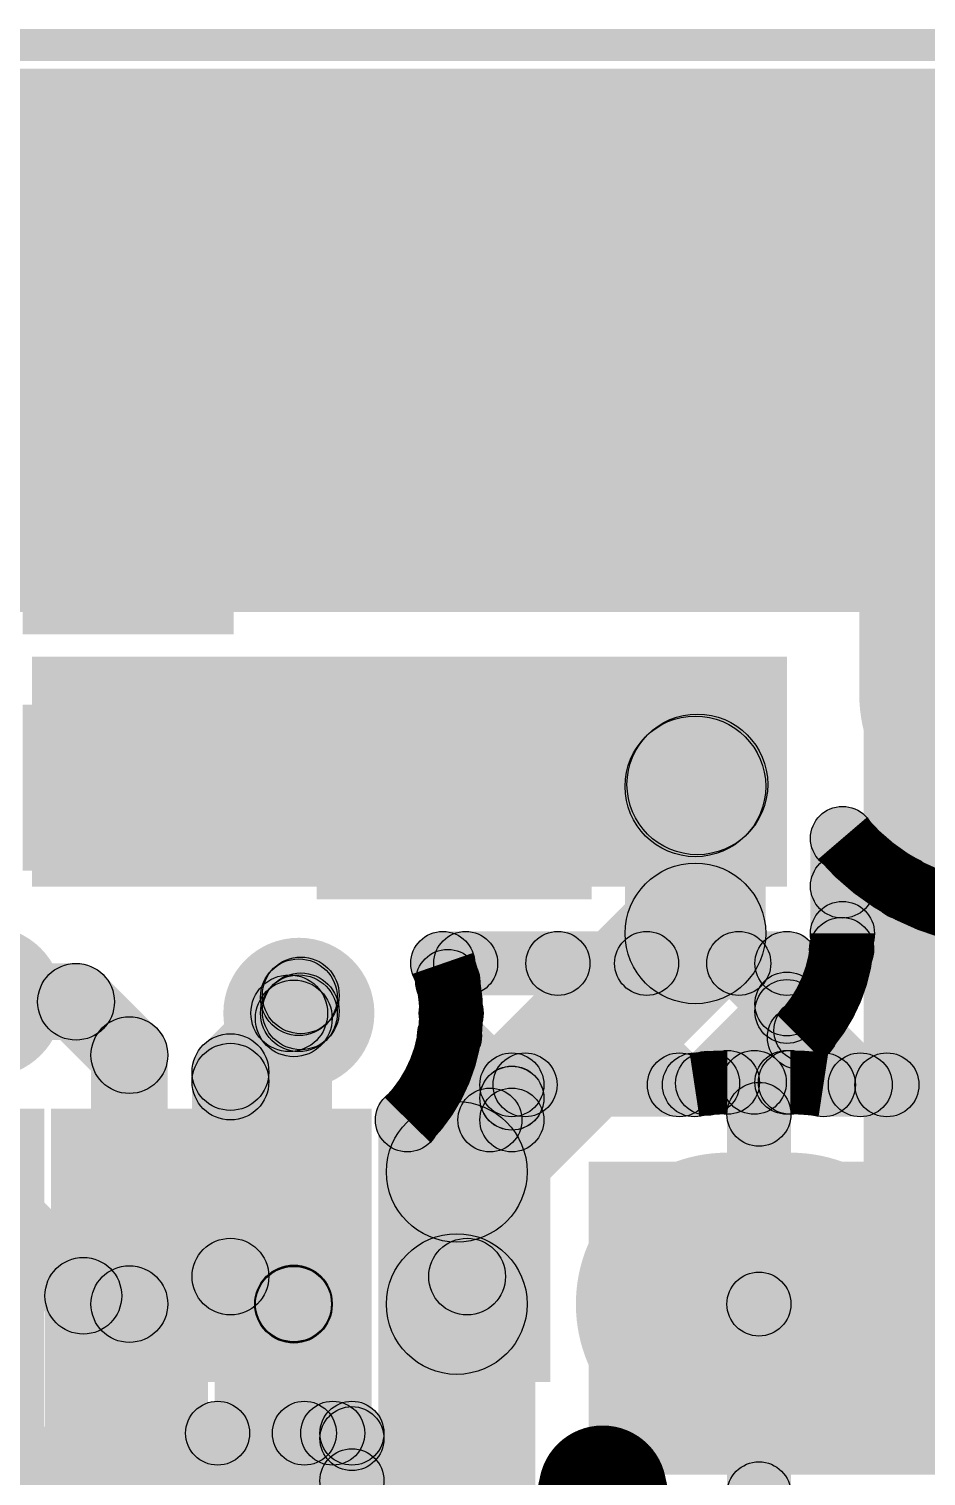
# Model space of a CAD drawing. Header units: millimetres. Extents: x -0.08 to 3.07, y -0.08 to 2.73.
# Drawn here: x 0.4375 to 0.5778, y 2.3368 to 2.5632 of the extents above; entities that cross this region are included whole.
import ezdxf

# ---------------------------------------------------------------- set-up
doc = ezdxf.new("R2010")
doc.units = ezdxf.units.MM
doc.header["$MEASUREMENT"] = 0
for name, color, linetype in [('BottomLayer', 5, 'Continuous'), ('BottomPaste', 16, 'Continuous'), ('BottomSolder', 6, 'Continuous'), ('PadHoleLayer', 156, 'Continuous'), ('TopLayer', 1, 'Continuous'), ('TopOverlay', 2, 'Continuous'), ('TopPaste', 8, 'Continuous'), ('TopSolder', 216, 'Continuous'), ('ViaHoleLayer', 16, 'Continuous')]:
    doc.layers.add(name, color=color, linetype=linetype)

# ---------------------------------------------------------------- blocks, each defined once
blk = doc.blocks.new('C___0603_B_33')
at = {"layer": 'BottomLayer'}
for points in [[(-0.045, -0.0175), (-0.045, 0.0175), (-0.015, 0.0175), (-0.015, -0.0175)], [(0.015, -0.0175), (0.015, 0.0175), (0.045, 0.0175), (0.045, -0.0175)]]:
    blk.add_hatch(color=5, dxfattribs=at).paths.add_polyline_path(points)
at = {"layer": 'BottomPaste'}
for points in [[(-0.045, -0.0175), (-0.045, 0.0175), (-0.015, 0.0175), (-0.015, -0.0175)], [(0.015, -0.0175), (0.015, 0.0175), (0.045, 0.0175), (0.045, -0.0175)]]:
    blk.add_hatch(color=16, dxfattribs=at).paths.add_polyline_path(points)
at = {"layer": 'BottomSolder'}
for points in [[(-0.049, -0.0215), (-0.049, 0.0215), (-0.011, 0.0215), (-0.011, -0.0215)], [(0.011, -0.0215), (0.011, 0.0215), (0.049, 0.0215), (0.049, -0.0215)]]:
    blk.add_hatch(color=6, dxfattribs=at).paths.add_polyline_path(points)
blk = doc.blocks.new('C10418_39')
at = {"layer": 'BottomLayer'}
h = blk.add_hatch(color=5, dxfattribs=at)
edge = h.paths.add_edge_path()
edge.add_arc((-0.0935, 0), 0.01969, 270, 450)
edge.add_line((-0.0935, 0.01969), (-0.10335, 0.01969))
edge.add_arc((-0.10335, 0), 0.01969, 90, 270)
edge.add_line((-0.10335, -0.01969), (-0.0935, -0.01969))
h = blk.add_hatch(color=5, dxfattribs=at)
edge = h.paths.add_edge_path()
edge.add_arc((-0.1378, -0.11713), 0.01969, 180, 360)
edge.add_line((-0.11811, -0.11713), (-0.11811, -0.09547))
edge.add_arc((-0.1378, -0.09547), 0.01969, 0, 180)
edge.add_line((-0.15748, -0.09547), (-0.15748, -0.11713))
at = {"layer": 'BottomSolder'}
h = blk.add_hatch(color=6, dxfattribs=at)
edge = h.paths.add_edge_path()
edge.add_arc((-0.0935, 0), 0.02369, 270, 450)
edge.add_line((-0.0935, 0.02369), (-0.10335, 0.02369))
edge.add_arc((-0.10335, 0), 0.02369, 90, 270)
edge.add_line((-0.10335, -0.02369), (-0.0935, -0.02369))
h = blk.add_hatch(color=6, dxfattribs=at)
edge = h.paths.add_edge_path()
edge.add_arc((-0.1378, -0.11713), 0.02369, 180, 360)
edge.add_line((-0.11411, -0.11713), (-0.11411, -0.09547))
edge.add_arc((-0.1378, -0.09547), 0.02369, 0, 180)
edge.add_line((-0.16148, -0.09547), (-0.16148, -0.11713))
at = {"layer": 'PadHoleLayer'}
h = blk.add_hatch(color=156, dxfattribs=at)
edge = h.paths.add_edge_path()
edge.add_arc((-0.09252, 0), 0.01083, 270, 450)
edge.add_line((-0.09252, 0.01083), (-0.10433, 0.01083))
edge.add_arc((-0.10433, 0), 0.01083, 90, 270)
edge.add_line((-0.10433, -0.01083), (-0.09252, -0.01083))
at = {"layer": 'TopLayer'}
for points in [[(-0.05945, 0.02657), (-0.04291, 0.02657), (-0.04291, -0.02657), (-0.05945, -0.02657)], [(-0.03386, 0.02657), (-0.01732, 0.02657), (-0.01732, -0.02657), (-0.03386, -0.02657)], [(-0.00827, 0.02657), (0.00827, 0.02657), (0.00827, -0.02657), (-0.00827, -0.02657)]]:
    blk.add_hatch(color=1, dxfattribs=at).paths.add_polyline_path(points)
h = blk.add_hatch(color=1, dxfattribs=at)
edge = h.paths.add_edge_path()
edge.add_arc((-0.0935, 0), 0.01969, 270, 450)
edge.add_line((-0.0935, 0.01969), (-0.10335, 0.01969))
edge.add_arc((-0.10335, 0), 0.01969, 90, 270)
edge.add_line((-0.10335, -0.01969), (-0.0935, -0.01969))
h = blk.add_hatch(color=1, dxfattribs=at)
edge = h.paths.add_edge_path()
edge.add_arc((-0.1378, -0.11713), 0.01969, 180, 360)
edge.add_line((-0.11811, -0.11713), (-0.11811, -0.09547))
edge.add_arc((-0.1378, -0.09547), 0.01969, 0, 180)
edge.add_line((-0.15748, -0.09547), (-0.15748, -0.11713))
at = {"layer": 'TopOverlay'}
h = blk.add_hatch(color=2, dxfattribs=at)
edge = h.paths.add_edge_path()
edge.add_arc((-0.079, 0.029), 0.005, 0, 360)
h = blk.add_hatch(color=2, dxfattribs=at)
edge = h.paths.add_edge_path()
edge.add_arc((-0.069, 0.029), 0.005, 0, 360)
blk.add_hatch(color=2, dxfattribs=at).paths.add_polyline_path([(0.14659, -0.1945), (0.14659, -0.1995), (-0.147, -0.1995), (-0.147, -0.1945)])
at = {"layer": 'TopPaste'}
for points in [[(-0.05945, 0.02657), (-0.04291, 0.02657), (-0.04291, -0.02657), (-0.05945, -0.02657)], [(-0.03386, 0.02657), (-0.01732, 0.02657), (-0.01732, -0.02657), (-0.03386, -0.02657)], [(-0.00827, 0.02657), (0.00827, 0.02657), (0.00827, -0.02657), (-0.00827, -0.02657)]]:
    blk.add_hatch(color=8, dxfattribs=at).paths.add_polyline_path(points)
at = {"layer": 'TopSolder'}
for points in [[(-0.06345, 0.03057), (-0.03891, 0.03057), (-0.03891, -0.03057), (-0.06345, -0.03057)], [(-0.03786, 0.03057), (-0.01332, 0.03057), (-0.01332, -0.03057), (-0.03786, -0.03057)], [(-0.01227, 0.03057), (0.01227, 0.03057), (0.01227, -0.03057), (-0.01227, -0.03057)], [(0.01332, 0.03057), (0.03786, 0.03057), (0.03786, -0.03057), (0.01332, -0.03057)]]:
    blk.add_hatch(color=216, dxfattribs=at).paths.add_polyline_path(points)
h = blk.add_hatch(color=216, dxfattribs=at)
edge = h.paths.add_edge_path()
edge.add_arc((-0.0935, 0), 0.02369, 270, 450)
edge.add_line((-0.0935, 0.02369), (-0.10335, 0.02369))
edge.add_arc((-0.10335, 0), 0.02369, 90, 270)
edge.add_line((-0.10335, -0.02369), (-0.0935, -0.02369))
h = blk.add_hatch(color=216, dxfattribs=at)
edge = h.paths.add_edge_path()
edge.add_arc((-0.1378, -0.11713), 0.02369, 180, 360)
edge.add_line((-0.11411, -0.11713), (-0.11411, -0.09547))
edge.add_arc((-0.1378, -0.09547), 0.02369, 0, 180)
edge.add_line((-0.16148, -0.09547), (-0.16148, -0.11713))
at = {"layer": 'TopOverlay', "const_width": 0.01}
blk.add_lwpolyline([(-0.069, 0.029, 1), (-0.079, 0.029, 1)], format="xyb", close=True, dxfattribs=at)
at = {"layer": 'TopOverlay'}
for centre in [(-0.079, 0.029), (-0.069, 0.029)]:
    blk.add_circle(centre, 0.005, dxfattribs=at)
blk = doc.blocks.new('R__0402_B_79')
at = {"layer": 'BottomLayer'}
for points in [[(-0.0095, 0.0125), (-0.0095, -0.0125), (-0.0275, -0.0125), (-0.0275, 0.0125)], [(0.0275, 0.0125), (0.0275, -0.0125), (0.0095, -0.0125), (0.0095, 0.0125)]]:
    blk.add_hatch(color=5, dxfattribs=at).paths.add_polyline_path(points)
at = {"layer": 'BottomPaste'}
for points in [[(-0.0095, 0.0125), (-0.0095, -0.0125), (-0.0275, -0.0125), (-0.0275, 0.0125)], [(0.0275, 0.0125), (0.0275, -0.0125), (0.0095, -0.0125), (0.0095, 0.0125)]]:
    blk.add_hatch(color=16, dxfattribs=at).paths.add_polyline_path(points)
at = {"layer": 'BottomSolder'}
for points in [[(-0.0055, 0.0165), (-0.0055, -0.0165), (-0.0315, -0.0165), (-0.0315, 0.0165)], [(0.0315, 0.0165), (0.0315, -0.0165), (0.0055, -0.0165), (0.0055, 0.0165)]]:
    blk.add_hatch(color=6, dxfattribs=at).paths.add_polyline_path(points)
blk = doc.blocks.new('R__0402_B_80')
at = {"layer": 'BottomLayer'}
for points in [[(-0.0095, 0.0125), (-0.0095, -0.0125), (-0.0275, -0.0125), (-0.0275, 0.0125)], [(0.0275, 0.0125), (0.0275, -0.0125), (0.0095, -0.0125), (0.0095, 0.0125)]]:
    blk.add_hatch(color=5, dxfattribs=at).paths.add_polyline_path(points)
at = {"layer": 'BottomPaste'}
for points in [[(-0.0095, 0.0125), (-0.0095, -0.0125), (-0.0275, -0.0125), (-0.0275, 0.0125)], [(0.0275, 0.0125), (0.0275, -0.0125), (0.0095, -0.0125), (0.0095, 0.0125)]]:
    blk.add_hatch(color=16, dxfattribs=at).paths.add_polyline_path(points)
at = {"layer": 'BottomSolder'}
for points in [[(-0.0055, 0.0165), (-0.0055, -0.0165), (-0.0315, -0.0165), (-0.0315, 0.0165)], [(0.0315, 0.0165), (0.0315, -0.0165), (0.0055, -0.0165), (0.0055, 0.0165)]]:
    blk.add_hatch(color=6, dxfattribs=at).paths.add_polyline_path(points)
blk = doc.blocks.new('C___0402_B_112')
at = {"layer": 'BottomLayer'}
for points in [[(-0.0095, 0.0125), (-0.0095, -0.0125), (-0.0275, -0.0125), (-0.0275, 0.0125)], [(0.0275, 0.0125), (0.0275, -0.0125), (0.0095, -0.0125), (0.0095, 0.0125)]]:
    blk.add_hatch(color=5, dxfattribs=at).paths.add_polyline_path(points)
at = {"layer": 'BottomPaste'}
for points in [[(-0.0095, 0.0125), (-0.0095, -0.0125), (-0.0275, -0.0125), (-0.0275, 0.0125)], [(0.0275, 0.0125), (0.0275, -0.0125), (0.0095, -0.0125), (0.0095, 0.0125)]]:
    blk.add_hatch(color=16, dxfattribs=at).paths.add_polyline_path(points)
at = {"layer": 'BottomSolder'}
for points in [[(-0.0055, 0.0165), (-0.0055, -0.0165), (-0.0315, -0.0165), (-0.0315, 0.0165)], [(0.0315, 0.0165), (0.0315, -0.0165), (0.0055, -0.0165), (0.0055, 0.0165)]]:
    blk.add_hatch(color=6, dxfattribs=at).paths.add_polyline_path(points)

msp = doc.modelspace()

# ---------------------------------------------------------------- hatches: boundary and pattern name
at = {"layer": 'BottomLayer'}
for points in [[(0.119, 2.472), (0.614, 2.472), (0.614, 2.557), (0.119, 2.557)], [(0.568, 2.337), (0.614, 2.337), (0.614, 2.495), (0.568, 2.495)], [(0.438, 2.429), (0.556, 2.429), (0.556, 2.465), (0.438, 2.465)], [(0.50652, 2.41066), (0.49944, 2.41773), (0.50225, 2.42054), (0.50932, 2.41346)], [(0.5022, 2.412), (0.5022, 2.422), (0.556, 2.422), (0.556, 2.412)], [(0.5186, 2.39446), (0.51153, 2.40154), (0.53053, 2.42054), (0.5376, 2.41346)], [(0.51666, 2.41346), (0.52373, 2.42054), (0.54273, 2.40154), (0.53566, 2.39446)], [(0.54495, 2.41346), (0.55202, 2.42054), (0.55954, 2.41302), (0.55246, 2.40595)], [(0.48394, 2.40746), (0.47546, 2.41594), (0.47576, 2.41624), (0.48424, 2.40776)], [(0.561, 2.39839), (0.551, 2.39839), (0.551, 2.417), (0.561, 2.417)], [(0.48394, 2.40496), (0.47546, 2.41344), (0.47576, 2.41374), (0.48424, 2.40526)], [(0.4782, 2.4032), (0.4782, 2.4152), (0.4797, 2.4152), (0.4797, 2.4032)], [(0.54714, 2.39471), (0.54006, 2.40178), (0.55246, 2.41418), (0.55954, 2.40711)], [(0.47324, 2.39576), (0.46476, 2.40424), (0.47396, 2.41344), (0.48244, 2.40496)], [(0.4857, 2.4092), (0.4737, 2.4092), (0.4737, 2.4117), (0.4857, 2.4117)], [(0.49971, 2.40213), (0.50678, 2.4092), (0.51654, 2.39945), (0.50946, 2.39238)], [(0.513, 2.393), (0.513, 2.403), (0.54155, 2.403), (0.54155, 2.393)], [(0.54671, 2.39339), (0.54671, 2.40339), (0.556, 2.40339), (0.556, 2.39339)], [(0.475, 2.368), (0.463, 2.368), (0.463, 2.3985), (0.475, 2.3985)], [(0.5131, 2.38896), (0.50603, 2.39604), (0.50946, 2.39947), (0.51654, 2.3924)], [(0.518, 2.3925), (0.508, 2.3925), (0.508, 2.398), (0.518, 2.398)], [(0.49667, 2.3875), (0.49667, 2.3975), (0.513, 2.3975), (0.513, 2.3875)], [(0.55663, 2.3637), (0.54663, 2.3637), (0.54663, 2.39339), (0.55663, 2.39339)], [(0.42676, 2.37576), (0.43524, 2.38424), (0.45024, 2.36924), (0.44176, 2.36076)], [(0.525, 2.337), (0.576, 2.337), (0.576, 2.386), (0.525, 2.386)], [(0.512, 2.23892), (0.5, 2.23892), (0.5, 2.368), (0.512, 2.368)], [(0.452, 2.328), (0.44, 2.328), (0.44, 2.365), (0.452, 2.365)], [(0.55663, 2.33402), (0.54663, 2.33402), (0.54663, 2.3637), (0.55663, 2.3637)], [(0.467, 2.3385), (0.467, 2.3485), (0.485, 2.3485), (0.485, 2.3385)], [(0.47054, 2.31811), (0.46346, 2.32518), (0.48446, 2.34618), (0.49154, 2.33911)], [(0.47702, 2.33996), (0.4841, 2.34704), (0.49154, 2.3396), (0.48446, 2.33252)], [(0.472, 2.3035), (0.462, 2.3035), (0.462, 2.3435), (0.472, 2.3435)], [(0.493, 2.24638), (0.483, 2.24638), (0.483, 2.3435), (0.493, 2.3435)]]:
    msp.add_hatch(color=5, dxfattribs=at).paths.add_polyline_path(points)
h = msp.add_hatch(color=5, dxfattribs=at)
edge = h.paths.add_edge_path()
edge.add_arc((0.542, 2.445), 0.01181, 0, 360)
h = msp.add_hatch(color=5, dxfattribs=at)
edge = h.paths.add_edge_path()
edge.add_arc((0.431, 2.411), 0.01181, 0, 360)
h = msp.add_hatch(color=5, dxfattribs=at)
edge = h.paths.add_edge_path()
edge.add_arc((0.4797, 2.4092), 0.01181, 0, 360)
h = msp.add_hatch(color=5, dxfattribs=at)
edge = h.paths.add_edge_path()
edge.add_arc((0.5022, 2.417), 0.005, 0, 360)
h = msp.add_hatch(color=5, dxfattribs=at)
edge = h.paths.add_edge_path()
edge.add_arc((0.5022, 2.417), 0.005, 0, 360)
h = msp.add_hatch(color=5, dxfattribs=at)
edge = h.paths.add_edge_path()
edge.add_arc((0.50578, 2.417), 0.005, 0, 360)
h = msp.add_hatch(color=5, dxfattribs=at)
edge = h.paths.add_edge_path()
edge.add_arc((0.5202, 2.417), 0.005, 0, 360)
h = msp.add_hatch(color=5, dxfattribs=at)
edge = h.paths.add_edge_path()
edge.add_arc((0.53407, 2.417), 0.005, 0, 360)
h = msp.add_hatch(color=5, dxfattribs=at)
edge = h.paths.add_edge_path()
edge.add_arc((0.54848, 2.417), 0.005, 0, 360)
h = msp.add_hatch(color=5, dxfattribs=at)
edge = h.paths.add_edge_path()
edge.add_arc((0.556, 2.417), 0.005, 0, 360)
h = msp.add_hatch(color=5, dxfattribs=at)
edge = h.paths.add_edge_path()
edge.add_arc((0.556, 2.417), 0.005, 0, 360)
h = msp.add_hatch(color=5, dxfattribs=at)
edge = h.paths.add_edge_path()
edge.add_arc((0.50298, 2.41419), 0.005, 0, 360)
h = msp.add_hatch(color=5, dxfattribs=at)
edge = h.paths.add_edge_path()
edge.add_arc((0.4797, 2.4117), 0.006, 0, 360)
h = msp.add_hatch(color=5, dxfattribs=at)
edge = h.paths.add_edge_path()
edge.add_arc((0.4797, 2.4117), 0.006, 0, 360)
h = msp.add_hatch(color=5, dxfattribs=at)
edge = h.paths.add_edge_path()
edge.add_arc((0.48, 2.412), 0.006, 0, 360)
h = msp.add_hatch(color=5, dxfattribs=at)
edge = h.paths.add_edge_path()
edge.add_arc((0.4782, 2.4092), 0.006, 0, 360)
h = msp.add_hatch(color=5, dxfattribs=at)
edge = h.paths.add_edge_path()
edge.add_arc((0.4782, 2.4092), 0.006, 0, 360)
h = msp.add_hatch(color=5, dxfattribs=at)
edge = h.paths.add_edge_path()
edge.add_arc((0.4797, 2.4092), 0.006, 0, 360)
h = msp.add_hatch(color=5, dxfattribs=at)
edge = h.paths.add_edge_path()
edge.add_arc((0.4797, 2.4092), 0.006, 0, 360)
h = msp.add_hatch(color=5, dxfattribs=at)
edge = h.paths.add_edge_path()
edge.add_arc((0.4797, 2.4092), 0.006, 0, 360)
h = msp.add_hatch(color=5, dxfattribs=at)
edge = h.paths.add_edge_path()
edge.add_arc((0.48, 2.4095), 0.006, 0, 360)
h = msp.add_hatch(color=5, dxfattribs=at)
edge = h.paths.add_edge_path()
edge.add_arc((0.50351, 2.4092), 0.005, 0, 360)
h = msp.add_hatch(color=5, dxfattribs=at)
edge = h.paths.add_edge_path()
edge.add_arc((0.50351, 2.4092), 0.005, 0, 360)
h = msp.add_hatch(color=5, dxfattribs=at)
edge = h.paths.add_edge_path()
edge.add_arc((0.556, 2.41065), 0.005, 0, 360)
h = msp.add_hatch(color=5, dxfattribs=at)
edge = h.paths.add_edge_path()
edge.add_arc((0.556, 2.40948), 0.005, 0, 360)
h = msp.add_hatch(color=5, dxfattribs=at)
edge = h.paths.add_edge_path()
edge.add_arc((0.50325, 2.40567), 0.005, 0, 360)
h = msp.add_hatch(color=5, dxfattribs=at)
edge = h.paths.add_edge_path()
edge.add_arc((0.469, 2.4), 0.006, 0, 360)
h = msp.add_hatch(color=5, dxfattribs=at)
edge = h.paths.add_edge_path()
edge.add_arc((0.469, 2.3985), 0.006, 0, 360)
h = msp.add_hatch(color=5, dxfattribs=at)
edge = h.paths.add_edge_path()
edge.add_arc((0.513, 2.398), 0.005, 0, 360)
h = msp.add_hatch(color=5, dxfattribs=at)
edge = h.paths.add_edge_path()
edge.add_arc((0.513, 2.398), 0.005, 0, 360)
h = msp.add_hatch(color=5, dxfattribs=at)
edge = h.paths.add_edge_path()
edge.add_arc((0.51507, 2.398), 0.005, 0, 360)
h = msp.add_hatch(color=5, dxfattribs=at)
edge = h.paths.add_edge_path()
edge.add_arc((0.5392, 2.398), 0.005, 0, 360)
h = msp.add_hatch(color=5, dxfattribs=at)
edge = h.paths.add_edge_path()
edge.add_arc((0.54155, 2.398), 0.005, 0, 360)
h = msp.add_hatch(color=5, dxfattribs=at)
edge = h.paths.add_edge_path()
edge.add_arc((0.54155, 2.398), 0.005, 0, 360)
h = msp.add_hatch(color=5, dxfattribs=at)
edge = h.paths.add_edge_path()
edge.add_arc((0.5436, 2.39825), 0.005, 0, 360)
h = msp.add_hatch(color=5, dxfattribs=at)
edge = h.paths.add_edge_path()
edge.add_arc((0.54671, 2.39839), 0.005, 0, 360)
h = msp.add_hatch(color=5, dxfattribs=at)
edge = h.paths.add_edge_path()
edge.add_arc((0.54671, 2.39839), 0.005, 0, 360)
h = msp.add_hatch(color=5, dxfattribs=at)
edge = h.paths.add_edge_path()
edge.add_arc((0.556, 2.39839), 0.005, 0, 360)
h = msp.add_hatch(color=5, dxfattribs=at)
edge = h.paths.add_edge_path()
edge.add_arc((0.556, 2.39839), 0.005, 0, 360)
h = msp.add_hatch(color=5, dxfattribs=at)
edge = h.paths.add_edge_path()
edge.add_arc((0.513, 2.39593), 0.005, 0, 360)
h = msp.add_hatch(color=5, dxfattribs=at)
edge = h.paths.add_edge_path()
edge.add_arc((0.513, 2.39591), 0.005, 0, 360)
h = msp.add_hatch(color=5, dxfattribs=at)
edge = h.paths.add_edge_path()
edge.add_arc((0.55163, 2.39339), 0.005, 0, 360)
h = msp.add_hatch(color=5, dxfattribs=at)
edge = h.paths.add_edge_path()
edge.add_arc((0.49667, 2.3925), 0.005, 0, 360)
h = msp.add_hatch(color=5, dxfattribs=at)
edge = h.paths.add_edge_path()
edge.add_arc((0.49667, 2.3925), 0.005, 0, 360)
h = msp.add_hatch(color=5, dxfattribs=at)
edge = h.paths.add_edge_path()
edge.add_arc((0.50957, 2.3925), 0.005, 0, 360)
h = msp.add_hatch(color=5, dxfattribs=at)
edge = h.paths.add_edge_path()
edge.add_arc((0.513, 2.3925), 0.005, 0, 360)
h = msp.add_hatch(color=5, dxfattribs=at)
edge = h.paths.add_edge_path()
edge.add_arc((0.513, 2.3925), 0.005, 0, 360)
h = msp.add_hatch(color=5, dxfattribs=at)
edge = h.paths.add_edge_path()
edge.add_arc((0.469, 2.368), 0.006, 0, 360)
h = msp.add_hatch(color=5, dxfattribs=at)
edge = h.paths.add_edge_path()
edge.add_arc((0.506, 2.368), 0.006, 0, 360)
h = msp.add_hatch(color=5, dxfattribs=at)
edge = h.paths.add_edge_path()
edge.add_arc((0.446, 2.365), 0.006, 0, 360)
h = msp.add_hatch(color=5, dxfattribs=at)
edge = h.paths.add_edge_path()
edge.add_arc((0.446, 2.365), 0.006, 0, 360)
h = msp.add_hatch(color=5, dxfattribs=at)
edge = h.paths.add_edge_path()
edge.add_arc((0.55163, 2.3637), 0.005, 0, 360)
h = msp.add_hatch(color=5, dxfattribs=at)
edge = h.paths.add_edge_path()
edge.add_arc((0.55163, 2.3637), 0.005, 0, 360)
h = msp.add_hatch(color=5, dxfattribs=at)
edge = h.paths.add_edge_path()
edge.add_arc((0.467, 2.3435), 0.005, 0, 360)
h = msp.add_hatch(color=5, dxfattribs=at)
edge = h.paths.add_edge_path()
edge.add_arc((0.467, 2.3435), 0.005, 0, 360)
h = msp.add_hatch(color=5, dxfattribs=at)
edge = h.paths.add_edge_path()
edge.add_arc((0.48056, 2.3435), 0.005, 0, 360)
h = msp.add_hatch(color=5, dxfattribs=at)
edge = h.paths.add_edge_path()
edge.add_arc((0.485, 2.3435), 0.005, 0, 360)
h = msp.add_hatch(color=5, dxfattribs=at)
edge = h.paths.add_edge_path()
edge.add_arc((0.488, 2.3435), 0.005, 0, 360)
h = msp.add_hatch(color=5, dxfattribs=at)
edge = h.paths.add_edge_path()
edge.add_arc((0.488, 2.34265), 0.005, 0, 360)
h = msp.add_hatch(color=5, dxfattribs=at)
edge = h.paths.add_edge_path()
edge.add_arc((0.488, 2.33606), 0.005, 0, 360)
h = msp.add_hatch(color=5, dxfattribs=at)
edge = h.paths.add_edge_path()
edge.add_arc((0.55163, 2.33402), 0.005, 0, 360)
at = {"layer": 'TopLayer'}
h = msp.add_hatch(color=1, dxfattribs=at)
edge = h.paths.add_edge_path()
edge.add_arc((0.542, 2.445), 0.01181, 0, 360)
h = msp.add_hatch(color=1, dxfattribs=at)
edge = h.paths.add_edge_path()
edge.add_arc((0.54169, 2.44469), 0.011, 0, 360)
h = msp.add_hatch(color=1, dxfattribs=at)
edge = h.paths.add_edge_path()
edge.add_arc((0.54169, 2.44469), 0.011, 0, 360)
h = msp.add_hatch(color=1, dxfattribs=at)
edge = h.paths.add_edge_path()
edge.add_arc((0.542, 2.445), 0.011, 0, 360)
for points in [[(0.54947, 2.43691), (0.53391, 2.45247), (0.53422, 2.45278), (0.54978, 2.43722)], [(0.55269, 2.42169), (0.53069, 2.42169), (0.53069, 2.44469), (0.55269, 2.44469)], [(0.56969, 2.42169), (0.55969, 2.42169), (0.55969, 2.43657), (0.56969, 2.43657)], [(0.56809, 2.41567), (0.56102, 2.42274), (0.57065, 2.43237), (0.57772, 2.4253)], [(0.56115, 2.42554), (0.56823, 2.43261), (0.5993, 2.40154), (0.59223, 2.39446)], [(0.51216, 2.37661), (0.49661, 2.39216), (0.53391, 2.42947), (0.54947, 2.41391)], [(0.57517, 2.39446), (0.5681, 2.40154), (0.59554, 2.42898), (0.60262, 2.42191)], [(0.431, 2.405), (0.431, 2.417), (0.44486, 2.417), (0.44486, 2.405)], [(0.44061, 2.40676), (0.4491, 2.41524), (0.45745, 2.40689), (0.44896, 2.39841)], [(0.48314, 2.40415), (0.47465, 2.41264), (0.47546, 2.41344), (0.48394, 2.40496)], [(0.55543, 2.40298), (0.56251, 2.41005), (0.57102, 2.40154), (0.56395, 2.39446)], [(0.4849, 2.3638), (0.4729, 2.3638), (0.4729, 2.4084), (0.4849, 2.4084)], [(0.55445, 2.39485), (0.54738, 2.40192), (0.55442, 2.40896), (0.56149, 2.40189)], [(0.4592, 2.3637), (0.4472, 2.3637), (0.4472, 2.40265), (0.4592, 2.40265)], [(0.55091, 2.39339), (0.55091, 2.40339), (0.55655, 2.40339), (0.55655, 2.39339)], [(0.56171, 2.393), (0.56171, 2.403), (0.755, 2.403), (0.755, 2.393)], [(0.55663, 2.3637), (0.54663, 2.3637), (0.54663, 2.39339), (0.55663, 2.39339)], [(0.51539, 2.3637), (0.49339, 2.3637), (0.49339, 2.38439), (0.51539, 2.38439)], [(0.536, 2.339), (0.787, 2.339), (0.787, 2.386), (0.536, 2.386)], [(0.48304, 2.35946), (0.47455, 2.36794), (0.47465, 2.36805), (0.48314, 2.35956)], [(0.47455, 2.35946), (0.48304, 2.36794), (0.48314, 2.36784), (0.47465, 2.35936)], [(0.4592, 2.3198), (0.4472, 2.3198), (0.4472, 2.3637), (0.4592, 2.3637)], [(0.4849, 2.2961), (0.4729, 2.2961), (0.4729, 2.3636), (0.4849, 2.3636)], [(0.51539, 2.32089), (0.49339, 2.32089), (0.49339, 2.3637), (0.51539, 2.3637)]]:
    msp.add_hatch(color=1, dxfattribs=at).paths.add_polyline_path(points)
h = msp.add_hatch(color=1, dxfattribs=at)
edge = h.paths.add_edge_path()
edge.add_arc((0.56469, 2.43657), 0.005, 0, 360)
h = msp.add_hatch(color=1, dxfattribs=at)
edge = h.paths.add_edge_path()
edge.add_arc((0.56469, 2.43657), 0.005, 0, 360)
h = msp.add_hatch(color=1, dxfattribs=at)
edge = h.paths.add_edge_path()
edge.add_arc((0.56469, 2.42908), 0.005, 0, 360)
h = msp.add_hatch(color=1, dxfattribs=at)
edge = h.paths.add_edge_path()
edge.add_arc((0.54169, 2.42169), 0.011, 0, 360)
h = msp.add_hatch(color=1, dxfattribs=at)
edge = h.paths.add_edge_path()
edge.add_arc((0.54169, 2.42169), 0.011, 0, 360)
h = msp.add_hatch(color=1, dxfattribs=at)
edge = h.paths.add_edge_path()
edge.add_arc((0.57419, 2.42883), 0.005, 0, 360)
h = msp.add_hatch(color=1, dxfattribs=at)
edge = h.paths.add_edge_path()
edge.add_arc((0.56469, 2.42169), 0.005, 0, 360)
h = msp.add_hatch(color=1, dxfattribs=at)
edge = h.paths.add_edge_path()
edge.add_arc((0.56469, 2.42169), 0.005, 0, 360)
h = msp.add_hatch(color=1, dxfattribs=at)
edge = h.paths.add_edge_path()
edge.add_arc((0.56469, 2.42169), 0.005, 0, 360)
h = msp.add_hatch(color=1, dxfattribs=at)
edge = h.paths.add_edge_path()
edge.add_arc((0.431, 2.411), 0.01181, 0, 360)
h = msp.add_hatch(color=1, dxfattribs=at)
edge = h.paths.add_edge_path()
edge.add_arc((0.56455, 2.4192), 0.005, 0, 360)
h = msp.add_hatch(color=1, dxfattribs=at)
edge = h.paths.add_edge_path()
edge.add_arc((0.4797, 2.4092), 0.01181, 0, 360)
h = msp.add_hatch(color=1, dxfattribs=at)
edge = h.paths.add_edge_path()
edge.add_arc((0.44486, 2.411), 0.006, 0, 360)
h = msp.add_hatch(color=1, dxfattribs=at)
edge = h.paths.add_edge_path()
edge.add_arc((0.44486, 2.411), 0.006, 0, 360)
h = msp.add_hatch(color=1, dxfattribs=at)
edge = h.paths.add_edge_path()
edge.add_arc((0.4789, 2.4084), 0.006, 0, 360)
h = msp.add_hatch(color=1, dxfattribs=at)
edge = h.paths.add_edge_path()
edge.add_arc((0.4789, 2.4084), 0.006, 0, 360)
h = msp.add_hatch(color=1, dxfattribs=at)
edge = h.paths.add_edge_path()
edge.add_arc((0.4797, 2.4092), 0.006, 0, 360)
h = msp.add_hatch(color=1, dxfattribs=at)
edge = h.paths.add_edge_path()
edge.add_arc((0.55897, 2.40651), 0.005, 0, 360)
h = msp.add_hatch(color=1, dxfattribs=at)
edge = h.paths.add_edge_path()
edge.add_arc((0.55795, 2.40543), 0.005, 0, 360)
h = msp.add_hatch(color=1, dxfattribs=at)
edge = h.paths.add_edge_path()
edge.add_arc((0.55795, 2.40543), 0.005, 0, 360)
h = msp.add_hatch(color=1, dxfattribs=at)
edge = h.paths.add_edge_path()
edge.add_arc((0.55795, 2.40543), 0.005, 0, 360)
h = msp.add_hatch(color=1, dxfattribs=at)
edge = h.paths.add_edge_path()
edge.add_arc((0.4532, 2.40265), 0.006, 0, 360)
h = msp.add_hatch(color=1, dxfattribs=at)
edge = h.paths.add_edge_path()
edge.add_arc((0.4532, 2.40265), 0.006, 0, 360)
h = msp.add_hatch(color=1, dxfattribs=at)
edge = h.paths.add_edge_path()
edge.add_arc((0.55091, 2.39839), 0.005, 0, 360)
h = msp.add_hatch(color=1, dxfattribs=at)
edge = h.paths.add_edge_path()
edge.add_arc((0.55091, 2.39839), 0.005, 0, 360)
h = msp.add_hatch(color=1, dxfattribs=at)
edge = h.paths.add_edge_path()
edge.add_arc((0.55655, 2.39839), 0.005, 0, 360)
h = msp.add_hatch(color=1, dxfattribs=at)
edge = h.paths.add_edge_path()
edge.add_arc((0.55655, 2.39839), 0.005, 0, 360)
h = msp.add_hatch(color=1, dxfattribs=at)
edge = h.paths.add_edge_path()
edge.add_arc((0.56171, 2.398), 0.005, 0, 360)
h = msp.add_hatch(color=1, dxfattribs=at)
edge = h.paths.add_edge_path()
edge.add_arc((0.56171, 2.398), 0.005, 0, 360)
h = msp.add_hatch(color=1, dxfattribs=at)
edge = h.paths.add_edge_path()
edge.add_arc((0.56748, 2.398), 0.005, 0, 360)
h = msp.add_hatch(color=1, dxfattribs=at)
edge = h.paths.add_edge_path()
edge.add_arc((0.57164, 2.398), 0.005, 0, 360)
h = msp.add_hatch(color=1, dxfattribs=at)
edge = h.paths.add_edge_path()
edge.add_arc((0.55163, 2.39339), 0.005, 0, 360)
h = msp.add_hatch(color=1, dxfattribs=at)
edge = h.paths.add_edge_path()
edge.add_arc((0.50439, 2.38439), 0.011, 0, 360)
h = msp.add_hatch(color=1, dxfattribs=at)
edge = h.paths.add_edge_path()
edge.add_arc((0.50439, 2.38439), 0.011, 0, 360)
h = msp.add_hatch(color=1, dxfattribs=at)
edge = h.paths.add_edge_path()
edge.add_arc((0.50439, 2.3637), 0.011, 0, 360)
h = msp.add_hatch(color=1, dxfattribs=at)
edge = h.paths.add_edge_path()
edge.add_arc((0.50439, 2.3637), 0.011, 0, 360)
h = msp.add_hatch(color=1, dxfattribs=at)
edge = h.paths.add_edge_path()
edge.add_arc((0.4532, 2.3637), 0.006, 0, 360)
h = msp.add_hatch(color=1, dxfattribs=at)
edge = h.paths.add_edge_path()
edge.add_arc((0.4532, 2.3637), 0.006, 0, 360)
h = msp.add_hatch(color=1, dxfattribs=at)
edge = h.paths.add_edge_path()
edge.add_arc((0.4788, 2.3637), 0.006, 0, 360)
h = msp.add_hatch(color=1, dxfattribs=at)
edge = h.paths.add_edge_path()
edge.add_arc((0.4788, 2.3637), 0.006, 0, 360)
h = msp.add_hatch(color=1, dxfattribs=at)
edge = h.paths.add_edge_path()
edge.add_arc((0.4789, 2.3638), 0.006, 0, 360)
h = msp.add_hatch(color=1, dxfattribs=at)
edge = h.paths.add_edge_path()
edge.add_arc((0.4789, 2.3638), 0.006, 0, 360)
h = msp.add_hatch(color=1, dxfattribs=at)
edge = h.paths.add_edge_path()
edge.add_arc((0.4789, 2.3636), 0.006, 0, 360)
h = msp.add_hatch(color=1, dxfattribs=at)
edge = h.paths.add_edge_path()
edge.add_arc((0.4789, 2.3636), 0.006, 0, 360)
h = msp.add_hatch(color=1, dxfattribs=at)
edge = h.paths.add_edge_path()
edge.add_arc((0.55163, 2.3637), 0.005, 0, 360)
at = {"layer": 'ViaHoleLayer'}
h = msp.add_hatch(color=16, dxfattribs=at)
edge = h.paths.add_edge_path()
edge.add_arc((0.542, 2.445), 0.00591, 0, 360)
h = msp.add_hatch(color=16, dxfattribs=at)
edge = h.paths.add_edge_path()
edge.add_arc((0.4797, 2.4092), 0.00591, 0, 360)

# ---------------------------------------------------------------- linework, layer by layer
at = {"layer": 'BottomLayer', "const_width": 0.01}
for points in [[(0.5022, 2.417, -0.083643), (0.50351, 2.4092)], [(0.50351, 2.4092, -0.19679), (0.49667, 2.3925)], [(0.54155, 2.398, -0.037344), (0.54671, 2.39839)]]:
    msp.add_lwpolyline(points, format="xyb", dxfattribs=at)
at = {"layer": 'BottomLayer'}
for centre, radius in [((0.5022, 2.417), 0.005), ((0.5022, 2.417), 0.005), ((0.50578, 2.417), 0.005), ((0.5202, 2.417), 0.005), ((0.53407, 2.417), 0.005), ((0.54848, 2.417), 0.005), ((0.556, 2.417), 0.005), ((0.556, 2.417), 0.005), ((0.50298, 2.41419), 0.005), ((0.4797, 2.4117), 0.006), ((0.4797, 2.4117), 0.006), ((0.48, 2.412), 0.006), ((0.4782, 2.4092), 0.006), ((0.4782, 2.4092), 0.006), ((0.4797, 2.4092), 0.006), ((0.4797, 2.4092), 0.006), ((0.4797, 2.4092), 0.006), ((0.48, 2.4095), 0.006), ((0.50351, 2.4092), 0.005), ((0.50351, 2.4092), 0.005), ((0.556, 2.41065), 0.005), ((0.556, 2.40948), 0.005), ((0.50325, 2.40567), 0.005), ((0.469, 2.4), 0.006), ((0.469, 2.3985), 0.006), ((0.513, 2.398), 0.005), ((0.513, 2.398), 0.005), ((0.51507, 2.398), 0.005), ((0.5392, 2.398), 0.005), ((0.54155, 2.398), 0.005), ((0.54155, 2.398), 0.005), ((0.5436, 2.39825), 0.005), ((0.54671, 2.39839), 0.005), ((0.54671, 2.39839), 0.005), ((0.556, 2.39839), 0.005), ((0.556, 2.39839), 0.005), ((0.513, 2.39593), 0.005), ((0.513, 2.39591), 0.005), ((0.55163, 2.39339), 0.005), ((0.49667, 2.3925), 0.005), ((0.49667, 2.3925), 0.005), ((0.50957, 2.3925), 0.005), ((0.513, 2.3925), 0.005), ((0.513, 2.3925), 0.005), ((0.469, 2.368), 0.006), ((0.506, 2.368), 0.006), ((0.446, 2.365), 0.006), ((0.446, 2.365), 0.006), ((0.55163, 2.3637), 0.005), ((0.55163, 2.3637), 0.005), ((0.467, 2.3435), 0.005), ((0.467, 2.3435), 0.005), ((0.48056, 2.3435), 0.005), ((0.485, 2.3435), 0.005), ((0.488, 2.3435), 0.005), ((0.488, 2.34265), 0.005), ((0.488, 2.33606), 0.005), ((0.55163, 2.33402), 0.005)]:
    msp.add_circle(centre, radius, dxfattribs=at)
at = {"layer": 'TopLayer', "const_width": 0.01}
for points in [[(0.62569, 2.45917, -0.695901), (0.56469, 2.43657)], [(0.56469, 2.42169, -0.198912), (0.55795, 2.40543)], [(0.56469, 2.42169, -0.198912), (0.55795, 2.40543)], [(0.55655, 2.39839, -0.037344), (0.56171, 2.398)]]:
    msp.add_lwpolyline(points, format="xyb", dxfattribs=at)
at = {"layer": 'TopLayer'}
for centre, radius in [((0.54169, 2.44469), 0.011), ((0.54169, 2.44469), 0.011), ((0.542, 2.445), 0.011), ((0.56469, 2.43657), 0.005), ((0.56469, 2.43657), 0.005), ((0.56469, 2.42908), 0.005), ((0.54169, 2.42169), 0.011), ((0.54169, 2.42169), 0.011), ((0.57419, 2.42883), 0.005), ((0.56469, 2.42169), 0.005), ((0.56469, 2.42169), 0.005), ((0.56469, 2.42169), 0.005), ((0.56455, 2.4192), 0.005), ((0.44486, 2.411), 0.006), ((0.44486, 2.411), 0.006), ((0.4789, 2.4084), 0.006), ((0.4789, 2.4084), 0.006), ((0.4797, 2.4092), 0.006), ((0.55897, 2.40651), 0.005), ((0.55795, 2.40543), 0.005), ((0.55795, 2.40543), 0.005), ((0.55795, 2.40543), 0.005), ((0.4532, 2.40265), 0.006), ((0.4532, 2.40265), 0.006), ((0.55091, 2.39839), 0.005), ((0.55091, 2.39839), 0.005), ((0.55655, 2.39839), 0.005), ((0.55655, 2.39839), 0.005), ((0.56171, 2.398), 0.005), ((0.56171, 2.398), 0.005), ((0.56748, 2.398), 0.005), ((0.57164, 2.398), 0.005), ((0.55163, 2.39339), 0.005), ((0.50439, 2.38439), 0.011), ((0.50439, 2.38439), 0.011), ((0.50439, 2.3637), 0.011), ((0.50439, 2.3637), 0.011), ((0.4532, 2.3637), 0.006), ((0.4532, 2.3637), 0.006), ((0.4788, 2.3637), 0.006), ((0.4788, 2.3637), 0.006), ((0.4789, 2.3638), 0.006), ((0.4789, 2.3638), 0.006), ((0.4789, 2.3636), 0.006), ((0.4789, 2.3636), 0.006), ((0.55163, 2.3637), 0.005)]:
    msp.add_circle(centre, radius, dxfattribs=at)

# ---------------------------------------------------------------- block references
for name, p, rotation in [('C10418_39', (0.4532, 2.3637), 180), ('C___0603_B_33', (0.504, 2.476), 90), ('C___0402_B_112', (0.453, 2.463), 90), ('R__0402_B_80', (0.4875, 2.368), 180), ('R__0402_B_79', (0.4275, 2.328), 360)]:
    msp.add_blockref(name, p, dxfattribs=dict(rotation=rotation))

doc.saveas('drawing.dxf')
